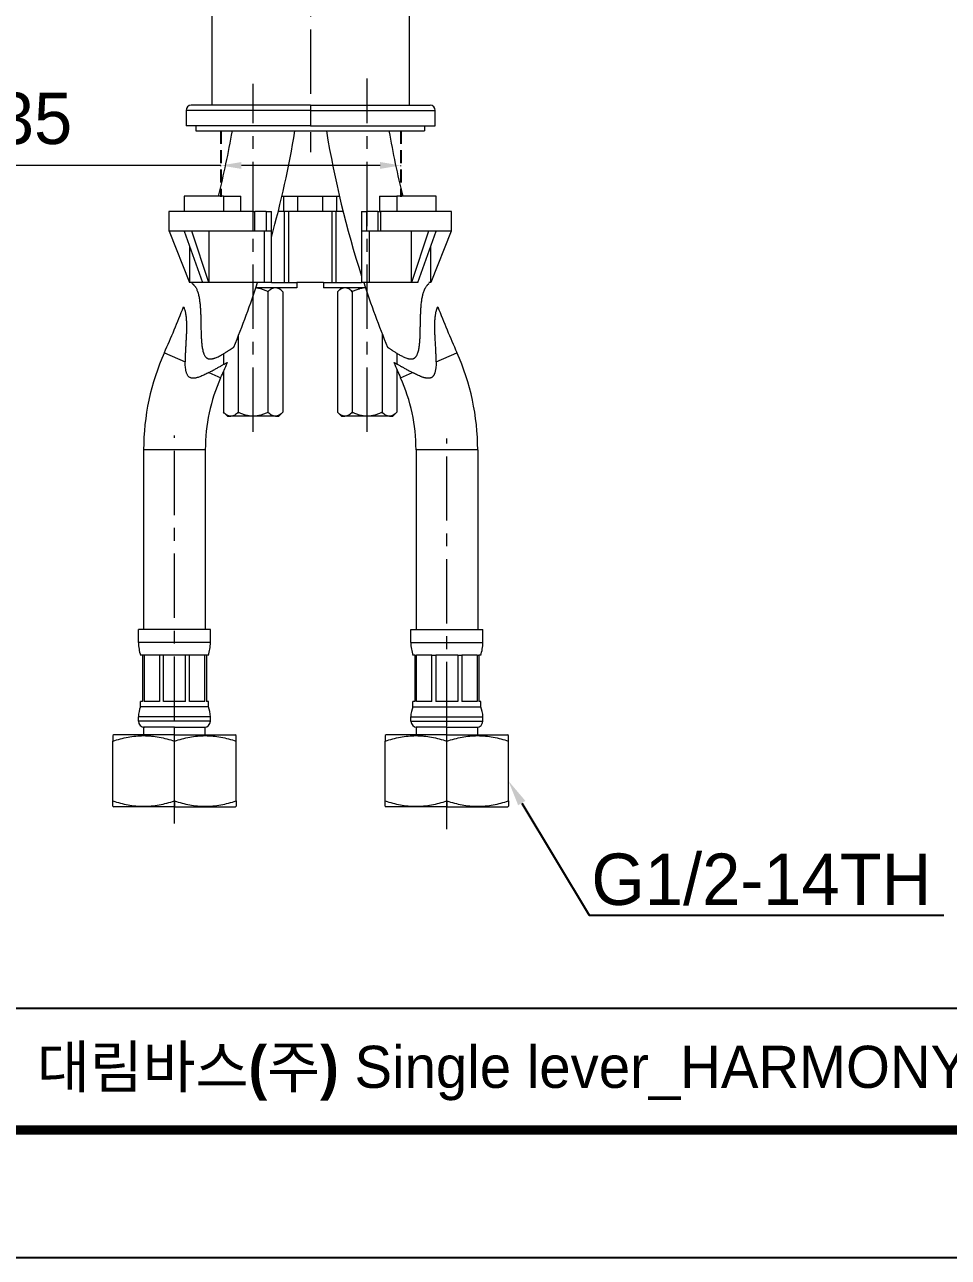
# Model space of a CAD drawing. Extents: x 0 to 790, y 0 to 579.
# Drawn here: x 152.1 to 331.9, y 0 to 239.8 of the extents above; entities that cross this region are included whole.
import ezdxf
from ezdxf import colors
from ezdxf.entities.mleader import LeaderData, LeaderLine
from ezdxf.math import Vec2, Vec3

# ---------------------------------------------------------------- set-up
doc = ezdxf.new("R2010")
doc.units = 0
doc.header["$LTSCALE"] = 10
doc.header["$MEASUREMENT"] = 0
doc.header["$PDMODE"] = 3
doc.header["$PDSIZE"] = -10
doc.linetypes.add('CENTER', pattern=[2, 1.25, -0.25, 0.25, -0.25])
doc.linetypes.add('HIDDEN', pattern=[0.375, 0.25, -0.125])
doc.layers.get('0').update_dxf_attribs({"linetype": 'CONTINUOUS'})
doc.layers.get('DEFPOINTS').update_dxf_attribs({"linetype": 'CONTINUOUS'})
doc.layers.add('1', color=7, linetype='CONTINUOUS')
doc.layers.add('BODY', color=7, linetype='CONTINUOUS')
doc.styles.add('Daelim Dimension', font='')
doc.styles.get('Daelim Dimension').set_extended_font_data('나눔고딕')
doc.dimstyles.new('DEFAULT', dxfattribs={"dimscale": 2, "dimtxt": 2, "dimasz": 2, "dimexe": 0, "dimexo": 2, "dimgap": 1, "dimtad": 1, "dimdec": 0, "dimzin": 9, "dimdsep": 46, "dimtxsty": 'Daelim Dimension', "dimcen": 0.5, "dimclrd": 5, "dimclre": 5, "dimclrt": 256, "dimadec": 1, "dimazin": 0, "dimtfac": 1, "dimtdec": 0, "dimtix": 1, "dimtmove": 0, "dimatfit": 3, "dimfxl": 1, "dimtolj": 1, "dimtzin": 1, "dimlwd": 9, "dimlwe": 9, "dimarcsym": 0})

# ---------------------------------------------------------------- blocks, each defined once
blk = doc.blocks.new('*D0')
at = {"color": 5, "lineweight": 9, "ltscale": 0.5, "transparency": 16777216}
for p, q in [((190.28, 212.4), (77.58, 212.4)), ((190.28, 212.27), (190.28, 212.4)), ((221.28, 212.4), (194.28, 212.4)), ((225.28, 212.27), (225.28, 212.4))]:
    blk.add_line(p, q, dxfattribs=at)
at = {"color": 5, "ltscale": 0.5, "transparency": 16777216}
for points in [[(194.28, 213.06), (194.28, 211.73), (190.28, 212.4)], [(221.28, 213.06), (221.28, 211.73), (225.28, 212.4)]]:
    blk.add_solid(points, dxfattribs=at)
at = {"layer": 'DEFPOINTS', "color": 0, "ltscale": 0.5, "transparency": 16777216}
for p in [(190.28, 216.27), (225.28, 216.27), (225.28, 212.4)]:
    blk.add_point(p, dxfattribs=at)
at = {"color": 7, "ltscale": 0.5, "transparency": 16777216, "insert": (121.77, 221.03), "char_height": 10, "attachment_point": 5, "style": 'Daelim Dimension'}
blk.add_mtext('\\A1;설치구멍 %%C35', dxfattribs=at)

msp = doc.modelspace()

# ---------------------------------------------------------------- linework, layer by layer
at = {"color": 7, "linetype": 'HIDDEN'}
for p, q in [((190.28, 219.11), (190.28, 206.31)), ((225.28, 219.11), (225.28, 206.31))]:
    msp.add_line(p, q, dxfattribs=at)
at = {"color": 5}
msp.add_line((12.7, 48.49), (648.72, 48.49), dxfattribs=at)
at = {"ltscale": 0.5}
msp.add_lwpolyline([(0, 0), (789.88, 0), (789.88, 578.76), (0, 578.76)], close=True, dxfattribs=at)
at = {"color": 5, "linetype": 'ByBlock', "lineweight": 200, "const_width": 1.82}
msp.add_lwpolyline([(12.7, 24.78), (777.1, 24.78), (777.1, 565.32), (12.7, 565.32)], close=True, dxfattribs=at)
at = {"layer": '1', "color": 7, "linetype": 'Continuous', "lineweight": 18}
for p, q in [((188.51, 362.31), (188.51, 224.11)), ((227.01, 224.11), (227.01, 362.31)), ((183.51, 223.11), (183.51, 220.11)), ((207.76, 224.11), (184.51, 224.11)), ((207.76, 224.11), (231.01, 224.11)), ((232.01, 220.11), (232.01, 223.11)), ((207.76, 220.11), (183.51, 220.11)), ((185.41, 220.11), (185.41, 219.11)), ((185.41, 219.11), (229.91, 219.11)), ((207.76, 220.11), (232.01, 220.11)), ((229.91, 220.11), (229.91, 219.11)), ((183.16, 206.41), (183.16, 203.41)), ((190.78, 206.41), (183.16, 206.41)), ((190.78, 206.41), (194.16, 206.41)), ((194.16, 203.41), (194.16, 206.41)), ((202.17, 206.41), (202.56, 206.41)), ((202.56, 206.41), (205.23, 206.41)), ((202.56, 203.41), (202.56, 206.41)), ((205.23, 206.41), (207.66, 206.41)), ((207.66, 206.41), (210.09, 206.41)), ((210.09, 206.41), (212.76, 206.41)), ((212.76, 206.41), (213.35, 206.41)), ((212.76, 206.41), (212.76, 203.41)), ((221.16, 206.41), (221.16, 203.41)), ((221.16, 206.41), (224.54, 206.41)), ((232.16, 206.41), (224.54, 206.41)), ((232.16, 203.41), (232.16, 206.41)), ((180.16, 203.41), (180.16, 199.61)), ((196.49, 203.41), (180.16, 203.41)), ((196.49, 203.41), (196.9, 203.41)), ((199.11, 203.41), (196.9, 203.41)), ((199.11, 203.41), (200.11, 203.41)), ((200.11, 199.61), (200.11, 203.41)), ((202.56, 203.41), (201.44, 203.41)), ((202.56, 203.41), (202.66, 203.41)), ((205.23, 203.41), (202.66, 203.41)), ((202.66, 189.61), (202.66, 203.41)), ((207.66, 203.41), (205.23, 203.41)), ((210.09, 203.41), (207.66, 203.41)), ((212.66, 203.41), (210.09, 203.41)), ((212.66, 203.41), (212.76, 203.41)), ((212.66, 203.41), (212.66, 189.61)), ((214.08, 203.41), (212.76, 203.41)), ((217.66, 203.41), (218.66, 203.41)), ((217.66, 203.41), (217.66, 199.61)), ((220.82, 203.41), (218.66, 203.41)), ((220.82, 203.41), (221.32, 203.41)), ((235.16, 203.41), (221.32, 203.41)), ((235.16, 199.61), (235.16, 203.41)), ((180.16, 199.61), (180.2, 199.61)), ((180.2, 199.61), (184.19, 189.61)), ((183.13, 199.61), (180.2, 199.61)), ((183.13, 199.6), (186.71, 189.61)), ((184.61, 199.61), (183.15, 199.61)), ((187.96, 189.61), (184.61, 199.61)), ((196.49, 199.61), (184.61, 199.61)), ((187.96, 199.61), (187.96, 189.61)), ((196.9, 199.61), (196.49, 199.61)), ((199.11, 199.61), (196.9, 199.61)), ((200.11, 199.61), (199.11, 199.61)), ((200.11, 189.61), (200.11, 199.61)), ((217.66, 199.61), (217.66, 189.61)), ((218.66, 199.61), (217.66, 199.61)), ((220.82, 199.61), (218.66, 199.61)), ((221.32, 199.61), (220.82, 199.61)), ((230.69, 199.61), (221.32, 199.61)), ((227.36, 189.61), (227.36, 199.61)), ((230.69, 199.6), (227.36, 189.61)), ((228.61, 189.61), (232.17, 199.61)), ((230.69, 199.61), (230.69, 199.61)), ((232.17, 199.61), (230.71, 199.61)), ((235.12, 199.6), (231.13, 189.61)), ((235.12, 199.61), (232.17, 199.61)), ((235.12, 199.61), (235.12, 199.6)), ((235.16, 199.61), (235.12, 199.61)), ((184.19, 196.63), (184.19, 189.61)), ((231.13, 189.61), (231.13, 196.67)), ((186.71, 189.61), (184.19, 189.61)), ((187.96, 189.61), (186.71, 189.61)), ((198.73, 189.61), (187.96, 189.61)), ((200.11, 189.61), (198.73, 189.61)), ((200.11, 189.61), (205.06, 189.61)), ((207.66, 189.61), (205.06, 189.61)), ((205.06, 189.61), (205.06, 188.61)), ((210.26, 189.61), (207.66, 189.61)), ((210.26, 189.61), (210.26, 188.61)), ((210.26, 189.61), (217.66, 189.61)), ((219.15, 189.61), (217.66, 189.61)), ((227.36, 189.61), (219.15, 189.61)), ((228.61, 189.61), (227.36, 189.61)), ((231.13, 189.61), (230.76, 189.61)), ((205.06, 188.61), (197.11, 188.61)), ((199.45, 187.83), (199.45, 164.38)), ((202.33, 187.83), (201.56, 188.61)), ((202.33, 187.83), (202.33, 164.38)), ((218.41, 188.61), (210.26, 188.61)), ((213.76, 188.61), (212.99, 187.83)), ((212.99, 187.83), (212.99, 164.38)), ((215.87, 187.83), (215.87, 164.38)), ((193.67, 179.2), (193.67, 164.38)), ((221.65, 179.71), (221.65, 164.38)), ((190.79, 175.77), (190.79, 173.67)), ((224.53, 175.88), (224.53, 173.78)), ((224.53, 172.74), (224.53, 164.38)), ((190.79, 172.29), (190.79, 164.38)), ((190.79, 164.38), (191.56, 163.61)), ((191.56, 163.61), (192.23, 163.61)), ((196.56, 163.61), (192.23, 163.61)), ((200.89, 163.61), (196.56, 163.61)), ((200.89, 163.61), (201.56, 163.61)), ((201.56, 163.61), (202.33, 164.38)), ((212.99, 164.38), (213.76, 163.61)), ((213.76, 163.61), (214.43, 163.61)), ((218.76, 163.61), (214.43, 163.61)), ((223.09, 163.61), (218.76, 163.61)), ((223.09, 163.61), (223.76, 163.61)), ((223.76, 163.61), (224.53, 164.38)), ((175.26, 157.11), (175.26, 122.11)), ((187.26, 157.11), (187.26, 122.11)), ((228.26, 157.11), (228.26, 122.11)), ((240.26, 157.11), (240.26, 122.11)), ((188.26, 122.11), (174.26, 122.11)), ((174.26, 119.6), (174.26, 122.11)), ((188.26, 119.6), (188.26, 122.11)), ((227.26, 122.11), (241.26, 122.11)), ((227.26, 119.6), (227.26, 122.11)), ((241.26, 119.6), (241.26, 122.11)), ((175.01, 117.11), (174.66, 117.11)), ((175.01, 117.11), (175.01, 108.11)), ((175.34, 117.11), (175.01, 117.11)), ((175.34, 117.11), (175.34, 108.11)), ((178.35, 117.11), (175.34, 117.11)), ((178.35, 117.11), (178.35, 108.11)), ((179.14, 117.11), (178.35, 117.11)), ((179.14, 108.11), (179.14, 117.11)), ((183.38, 117.11), (179.14, 117.11)), ((183.38, 108.11), (183.38, 117.11)), ((184.19, 117.11), (183.38, 117.11)), ((184.19, 108.11), (184.19, 117.11)), ((187.18, 117.11), (184.19, 117.11)), ((187.18, 108.11), (187.18, 117.11)), ((187.51, 117.11), (187.18, 117.11)), ((187.51, 117.11), (187.51, 108.11)), ((187.86, 117.11), (187.51, 117.11)), ((228.01, 117.11), (227.66, 117.11)), ((228.01, 117.11), (228.01, 108.11)), ((228.01, 117.11), (228.34, 117.11)), ((228.34, 108.11), (228.34, 117.11)), ((231.33, 117.11), (228.34, 117.11)), ((231.33, 108.11), (231.33, 117.11)), ((231.33, 117.11), (232.14, 117.11)), ((232.14, 117.11), (232.14, 108.11)), ((236.38, 117.11), (232.14, 117.11)), ((236.38, 117.11), (236.38, 108.11)), ((236.38, 117.11), (237.17, 117.11)), ((237.17, 117.11), (237.17, 108.11)), ((240.18, 117.11), (237.17, 117.11)), ((240.18, 117.11), (240.18, 108.11)), ((240.18, 117.11), (240.51, 117.11)), ((240.51, 117.11), (240.51, 108.11)), ((240.86, 117.11), (240.51, 117.11)), ((175.01, 108.11), (174.66, 108.11)), ((174.66, 107.11), (174.66, 108.11)), ((178.35, 108.11), (175.34, 108.11)), ((183.38, 108.11), (179.14, 108.11)), ((187.18, 108.11), (184.19, 108.11)), ((187.86, 108.11), (187.51, 108.11)), ((187.86, 107.11), (187.86, 108.11)), ((228.01, 108.11), (227.66, 108.11)), ((227.66, 107.11), (227.66, 108.11)), ((231.33, 108.11), (228.34, 108.11)), ((236.38, 108.11), (232.14, 108.11)), ((240.18, 108.11), (237.17, 108.11)), ((240.86, 108.11), (240.51, 108.11)), ((240.86, 107.11), (240.86, 108.11)), ((187.86, 107.11), (174.66, 107.11)), ((227.66, 107.11), (240.86, 107.11)), ((174.26, 104.31), (174.26, 105.15)), ((188.26, 104.31), (188.26, 105.15)), ((227.26, 104.31), (227.26, 105.15)), ((241.26, 104.31), (241.26, 105.15)), ((169.48, 101.61), (169.26, 101.48)), ((181.26, 101.61), (169.48, 101.61)), ((175.26, 103.11), (175.26, 101.61)), ((181.26, 103.11), (175.26, 103.11)), ((181.26, 103.11), (187.26, 103.11)), ((181.26, 101.61), (193.04, 101.61)), ((187.26, 101.61), (187.26, 103.11)), ((193.26, 101.48), (193.04, 101.61)), ((222.48, 101.61), (222.26, 101.48)), ((234.26, 101.61), (222.48, 101.61)), ((228.26, 103.11), (228.26, 101.61)), ((234.26, 103.11), (228.26, 103.11)), ((234.26, 103.11), (240.26, 103.11)), ((234.26, 101.61), (246.04, 101.61)), ((240.26, 101.61), (240.26, 103.11)), ((246.26, 101.48), (246.04, 101.61)), ((169.26, 88.81), (169.26, 100.41)), ((181.26, 88.81), (181.26, 100.41)), ((193.26, 88.81), (193.26, 100.41)), ((222.26, 88.81), (222.26, 100.41)), ((234.26, 88.81), (234.26, 100.41)), ((246.26, 88.81), (246.26, 100.41)), ((169.26, 87.74), (169.48, 87.61)), ((181.26, 87.61), (169.48, 87.61)), ((181.26, 87.61), (193.04, 87.61)), ((193.04, 87.61), (193.26, 87.74)), ((222.26, 87.74), (222.48, 87.61)), ((234.26, 87.61), (222.48, 87.61)), ((234.26, 87.61), (246.04, 87.61)), ((246.04, 87.61), (246.26, 87.74))]:
    msp.add_line(p, q, dxfattribs=at)
at = {"layer": '1', "color": 7, "linetype": 'Continuous', "lineweight": 13}
for p, q in [((207.76, 223.11), (183.51, 223.11)), ((207.76, 224.11), (207.76, 223.11)), ((207.76, 223.11), (207.76, 220.11)), ((207.76, 223.11), (232.01, 223.11)), ((190.78, 206.41), (190.78, 203.41)), ((205.23, 206.41), (205.23, 203.41)), ((210.09, 206.41), (210.09, 203.41)), ((224.54, 206.41), (224.54, 203.41)), ((196.49, 203.41), (196.49, 199.61)), ((196.9, 199.61), (196.9, 203.41)), ((199.11, 203.41), (199.11, 199.61)), ((203.45, 203.41), (203.45, 189.61)), ((211.87, 203.41), (211.87, 189.61)), ((218.66, 199.61), (218.66, 203.41)), ((220.82, 203.41), (220.82, 199.61)), ((221.32, 203.41), (221.32, 199.61)), ((198.73, 199.61), (198.73, 189.61)), ((219.15, 199.61), (219.15, 189.61)), ((179.3, 175.98), (183.34, 174.17)), ((232.18, 174.17), (236.22, 175.98)), ((187.94, 172.1), (190.25, 171.07)), ((225.27, 171.07), (227.58, 172.1)), ((181.26, 157.11), (175.26, 157.11)), ((187.26, 157.11), (181.26, 157.11)), ((234.26, 157.11), (228.26, 157.11)), ((240.26, 157.11), (234.26, 157.11)), ((188.26, 119.6), (174.26, 119.6)), ((227.26, 119.6), (241.26, 119.6)), ((188.26, 105.15), (174.26, 105.15)), ((188.26, 104.31), (174.26, 104.31)), ((227.26, 105.15), (241.26, 105.15)), ((227.26, 104.31), (241.26, 104.31)), ((181.26, 101.61), (181.26, 103.11)), ((181.26, 100.41), (181.26, 101.61)), ((234.26, 101.61), (234.26, 103.11)), ((234.26, 100.41), (234.26, 101.61)), ((181.26, 88.81), (181.26, 87.61)), ((234.26, 88.81), (234.26, 87.61))]:
    msp.add_line(p, q, dxfattribs=at)
at = {"layer": '1', "color": 7, "linetype": 'Continuous', "lineweight": 18}
for centre, radius, start, end in [((184.51, 223.11), 1, 90, 180), ((231.01, 223.11), 1, 0, 90), ((12.84, 250.61), 182.42, 345.978, 350.0565), ((12.84, 250.61), 194.42, 344.4181, 350.6757), ((402.68, 250.61), 194.42, 189.3243, 197.8893), ((402.68, 250.61), 182.42, 189.9435, 194.022), ((12.84, 250.61), 182.42, 340.4111, 340.4644), ((12.84, 250.61), 194.42, 337.7695, 341.7147), ((402.68, 250.61), 194.42, 198.2853, 202.2305), ((12.84, 250.61), 182.42, 335.8523, 338.8887), ((402.68, 250.61), 182.42, 201.111, 204.1477), ((221.4, 157.11), 46.14, 155.8523, 180), ((194.12, 157.11), 46.14, 0, 24.1477), ((12.84, 250.61), 194.42, 335.8523, 336.8086), ((402.68, 250.61), 194.42, 203.1914, 204.1477), ((221.4, 157.11), 34.14, 155.8523, 180), ((194.12, 157.11), 34.14, 0, 24.1477), ((182.26, 119.6), 8, 180, 198.1949), ((180.26, 119.6), 8, 341.8051, 0), ((235.26, 119.6), 8, 180, 198.1949), ((233.26, 119.6), 8, 341.8051, 0), ((179.26, 105.15), 5, 156.9261, 180), ((183.26, 105.15), 5, 0, 23.0739), ((232.26, 105.15), 5, 156.9261, 180), ((236.26, 105.15), 5, 0, 23.0739), ((175.46, 104.31), 1.2, 180, 270), ((187.06, 104.31), 1.2, 270, 0), ((228.46, 104.31), 1.2, 180, 270), ((240.06, 104.31), 1.2, 270, 0)]:
    msp.add_arc(centre, radius, start, end, dxfattribs=at)
for centre, major_axis, ratio, start_param, end_param in [((207.46, 131.42), (24.44, -68.14), 0.178408, 3.131127, 3.132467), ((207.58, 130.63), (24.72, 68.94), 0.177388, 0.116649, 0.117987)]:
    msp.add_ellipse(centre, major_axis=major_axis, ratio=ratio, start_param=start_param, end_param=end_param, dxfattribs=at)
for points, knots in [([(184.7, 189.45), (184.7, 189.45), (184.71, 189.44), (184.73, 189.42), (184.77, 189.4), (184.79, 189.38), (184.84, 189.34), (184.86, 189.32), (184.91, 189.28), (184.93, 189.26), (184.95, 189.24), (184.96, 189.23), (184.98, 189.21), (185.02, 189.16), (185.07, 189.11), (185.16, 189.01), (185.2, 188.96), (185.27, 188.87), (185.3, 188.82), (185.33, 188.76), (185.36, 188.73), (185.37, 188.71), (185.43, 188.61), (185.47, 188.53), (185.56, 188.36), (185.6, 188.26), (185.68, 188.06), (185.72, 187.96), (185.77, 187.82), (185.78, 187.79), (185.8, 187.74), (185.82, 187.65), (185.85, 187.57), (185.9, 187.39), (185.93, 187.27), (185.98, 187.03), (186.01, 186.9), (186.06, 186.65), (186.08, 186.52), (186.11, 186.33), (186.12, 186.26), (186.14, 186.13), (186.15, 186.06), (186.18, 185.86), (186.19, 185.73), (186.22, 185.46), (186.24, 185.33), (186.27, 184.93), (186.29, 184.66), (186.33, 184.11), (186.34, 183.84), (186.36, 183.29), (186.37, 183.02), (186.38, 182.47), (186.39, 182.19), (186.4, 181.64), (186.41, 181.36), (186.41, 180.94), (186.42, 180.81), (186.42, 180.53), (186.42, 180.39), (186.43, 179.97), (186.44, 179.69), (186.46, 179.13), (186.48, 178.86), (186.5, 178.44), (186.51, 178.3), (186.53, 178.02), (186.55, 177.88), (186.57, 177.6), (186.59, 177.46), (186.62, 177.19), (186.65, 177.05), (186.69, 176.77), (186.72, 176.64), (186.78, 176.37), (186.81, 176.23), (186.86, 176.06), (186.87, 176.03), (186.89, 175.96), (186.9, 175.93), (186.94, 175.83), (186.96, 175.77), (187.02, 175.64), (187.05, 175.58), (187.1, 175.48), (187.11, 175.45), (187.15, 175.39), (187.16, 175.36), (187.22, 175.28), (187.26, 175.22), (187.35, 175.12), (187.39, 175.07), (187.46, 175.02), (187.47, 175.01), (187.5, 174.98), (187.51, 174.97), (187.55, 174.94), (187.58, 174.93), (187.66, 174.87), (187.72, 174.85), (187.81, 174.81), (187.84, 174.8), (187.91, 174.79), (187.94, 174.78), (188.03, 174.76), (188.1, 174.75), (188.19, 174.75), (188.22, 174.75), (188.29, 174.75), (188.32, 174.75), (188.42, 174.76), (188.48, 174.77), (188.6, 174.79), (188.67, 174.8), (188.79, 174.83), (188.85, 174.84), (188.97, 174.88), (189.03, 174.9), (189.12, 174.93), (189.15, 174.94), (189.2, 174.96), (189.23, 174.97), (189.38, 175.02), (189.49, 175.07), (189.71, 175.17), (189.82, 175.23), (190.04, 175.33), (190.14, 175.39), (190.35, 175.5), (190.45, 175.56), (190.75, 175.73), (190.94, 175.85), (191.22, 176.02), (191.31, 176.07), (191.44, 176.16), (191.48, 176.18), (191.57, 176.24), (191.61, 176.27), (191.74, 176.35), (191.82, 176.4), (191.97, 176.5), (192.04, 176.55), (192.15, 176.61), (192.2, 176.65), (192.25, 176.68), (192.28, 176.7), (192.29, 176.71), (192.37, 176.76), (192.43, 176.8), (192.53, 176.87), (192.58, 176.9), (192.66, 176.95), (192.69, 176.97), (192.74, 177), (192.75, 177.01), (192.77, 177.03), (192.78, 177.03), (192.8, 177.05), (192.81, 177.05), (192.81, 177.05)], [0, 0, 0, 0, 0.015625, 0.03125, 0.03125, 0.046875, 0.046875, 0.0625, 0.0625, 0.070313, 0.070313, 0.074219, 0.074219, 0.078125, 0.09375, 0.09375, 0.109375, 0.109375, 0.117188, 0.121094, 0.121094, 0.125, 0.125, 0.140625, 0.140625, 0.15625, 0.15625, 0.171875, 0.171875, 0.175781, 0.175781, 0.179688, 0.1875, 0.1875, 0.203125, 0.203125, 0.21875, 0.21875, 0.234375, 0.234375, 0.242188, 0.242188, 0.25, 0.25, 0.265625, 0.265625, 0.28125, 0.28125, 0.3125, 0.3125, 0.34375, 0.34375, 0.375, 0.375, 0.40625, 0.40625, 0.4375, 0.4375, 0.453125, 0.453125, 0.46875, 0.46875, 0.5, 0.5, 0.53125, 0.53125, 0.546875, 0.546875, 0.5625, 0.5625, 0.578125, 0.578125, 0.59375, 0.59375, 0.609375, 0.609375, 0.625, 0.625, 0.628906, 0.628906, 0.632812, 0.632812, 0.640625, 0.640625, 0.648437, 0.648437, 0.652344, 0.652344, 0.65625, 0.65625, 0.664062, 0.664062, 0.671875, 0.671875, 0.673828, 0.673828, 0.675781, 0.675781, 0.679687, 0.679687, 0.6875, 0.6875, 0.691406, 0.691406, 0.695312, 0.695312, 0.703125, 0.703125, 0.707031, 0.707031, 0.710937, 0.710937, 0.71875, 0.71875, 0.726562, 0.726562, 0.734375, 0.734375, 0.742187, 0.742187, 0.746094, 0.746094, 0.75, 0.75, 0.765625, 0.765625, 0.78125, 0.78125, 0.796875, 0.796875, 0.8125, 0.8125, 0.84375, 0.84375, 0.859375, 0.859375, 0.867187, 0.867187, 0.875, 0.875, 0.890625, 0.890625, 0.90625, 0.90625, 0.914062, 0.917969, 0.917969, 0.921875, 0.921875, 0.9375, 0.9375, 0.953125, 0.953125, 0.96875, 0.96875, 0.976562, 0.976562, 0.984375, 0.984375, 1, 1, 1, 1]), ([(222.71, 177.05), (222.71, 177.05), (222.72, 177.05), (222.75, 177.03), (222.77, 177.01), (222.82, 176.98), (222.86, 176.95), (222.91, 176.92), (222.92, 176.91), (222.94, 176.9), (222.98, 176.87), (223.01, 176.85), (223.09, 176.8), (223.15, 176.76), (223.27, 176.68), (223.34, 176.64), (223.43, 176.58), (223.45, 176.57), (223.48, 176.54), (223.54, 176.51), (223.59, 176.47), (223.71, 176.39), (223.79, 176.34), (224.04, 176.18), (224.21, 176.07), (224.49, 175.9), (224.59, 175.84), (224.78, 175.73), (224.88, 175.67), (225.08, 175.55), (225.18, 175.5), (225.39, 175.38), (225.5, 175.33), (225.71, 175.22), (225.82, 175.17), (226.04, 175.07), (226.16, 175.02), (226.39, 174.93), (226.51, 174.89), (226.66, 174.85), (226.69, 174.84), (226.75, 174.82), (226.78, 174.81), (226.87, 174.79), (226.94, 174.78), (227.06, 174.76), (227.13, 174.76), (227.22, 174.75), (227.25, 174.75), (227.32, 174.75), (227.35, 174.75), (227.45, 174.76), (227.51, 174.76), (227.61, 174.78), (227.64, 174.79), (227.68, 174.81), (227.7, 174.81), (227.73, 174.82), (227.75, 174.83), (227.82, 174.86), (227.88, 174.89), (227.97, 174.94), (227.99, 174.96), (228.03, 174.99), (228.05, 175), (228.07, 175.02), (228.09, 175.04), (228.15, 175.09), (228.19, 175.14), (228.26, 175.22), (228.28, 175.25), (228.32, 175.31), (228.34, 175.34), (228.39, 175.42), (228.42, 175.49), (228.49, 175.61), (228.51, 175.67), (228.57, 175.8), (228.59, 175.87), (228.63, 175.97), (228.64, 176), (228.66, 176.07), (228.67, 176.1), (228.72, 176.27), (228.75, 176.4), (228.81, 176.67), (228.83, 176.81), (228.88, 177.09), (228.9, 177.22), (228.93, 177.5), (228.95, 177.64), (228.98, 177.92), (228.99, 178.05), (229.01, 178.33), (229.02, 178.47), (229.04, 178.89), (229.06, 179.17), (229.08, 179.73), (229.09, 180.01), (229.1, 180.56), (229.1, 180.84), (229.11, 181.4), (229.12, 181.67), (229.13, 182.09), (229.13, 182.23), (229.14, 182.51), (229.14, 182.64), (229.15, 183.06), (229.16, 183.33), (229.18, 183.88), (229.2, 184.16), (229.23, 184.7), (229.25, 184.97), (229.29, 185.38), (229.3, 185.51), (229.33, 185.78), (229.35, 185.91), (229.38, 186.17), (229.4, 186.3), (229.44, 186.56), (229.47, 186.68), (229.52, 186.94), (229.54, 187.06), (229.58, 187.21), (229.59, 187.24), (229.6, 187.3), (229.62, 187.39), (229.65, 187.48), (229.7, 187.65), (229.73, 187.76), (229.81, 187.98), (229.85, 188.08), (229.91, 188.23), (229.93, 188.28), (229.96, 188.35), (229.97, 188.37), (229.99, 188.42), (230.05, 188.53), (230.1, 188.63), (230.19, 188.78), (230.24, 188.84), (230.3, 188.93), (230.32, 188.96), (230.36, 189), (230.37, 189.02), (230.39, 189.04), (230.4, 189.05), (230.45, 189.12), (230.49, 189.16), (230.56, 189.23), (230.6, 189.26), (230.66, 189.32), (230.68, 189.34), (230.72, 189.37), (230.73, 189.38), (230.75, 189.39), (230.75, 189.4), (230.76, 189.4), (230.76, 189.41), (230.78, 189.42), (230.8, 189.43), (230.81, 189.44), (230.82, 189.45), (230.82, 189.45)], [0, 0, 0, 0, 0.015627, 0.015627, 0.031253, 0.031253, 0.04688, 0.04688, 0.050787, 0.050787, 0.054693, 0.062507, 0.062507, 0.078133, 0.078133, 0.09376, 0.09376, 0.097667, 0.097667, 0.101573, 0.109387, 0.109387, 0.125013, 0.125013, 0.156267, 0.156267, 0.171894, 0.171894, 0.18752, 0.18752, 0.203147, 0.203147, 0.218774, 0.218774, 0.2344, 0.2344, 0.250027, 0.250027, 0.265654, 0.265654, 0.26956, 0.26956, 0.273467, 0.273467, 0.28128, 0.28128, 0.289094, 0.289094, 0.293, 0.293, 0.296907, 0.296907, 0.30472, 0.30472, 0.308627, 0.308627, 0.31058, 0.31058, 0.312534, 0.312534, 0.320347, 0.320347, 0.324254, 0.324254, 0.326207, 0.326207, 0.32816, 0.32816, 0.335974, 0.335974, 0.33988, 0.33988, 0.343787, 0.343787, 0.3516, 0.3516, 0.359414, 0.359414, 0.367227, 0.367227, 0.371134, 0.371134, 0.37504, 0.37504, 0.390667, 0.390667, 0.406294, 0.406294, 0.421921, 0.421921, 0.437547, 0.437547, 0.453174, 0.453174, 0.468801, 0.468801, 0.500054, 0.500054, 0.531307, 0.531307, 0.562561, 0.562561, 0.593814, 0.593814, 0.609441, 0.609441, 0.625067, 0.625067, 0.656321, 0.656321, 0.687574, 0.687574, 0.718828, 0.718828, 0.734454, 0.734454, 0.750081, 0.750081, 0.765708, 0.765708, 0.781334, 0.781334, 0.796961, 0.796961, 0.800868, 0.800868, 0.804774, 0.812588, 0.812588, 0.828214, 0.828214, 0.843841, 0.843841, 0.851654, 0.851654, 0.855561, 0.855561, 0.859468, 0.875094, 0.875094, 0.890721, 0.890721, 0.898534, 0.898534, 0.902441, 0.902441, 0.906348, 0.906348, 0.921974, 0.921974, 0.937601, 0.937601, 0.953228, 0.953228, 0.961041, 0.961041, 0.964948, 0.964948, 0.968855, 0.968855, 0.984481, 0.984481, 1, 1, 1, 1]), ([(199.45, 187.83), (199.22, 187.95), (198.99, 188.05), (198.53, 188.24), (198.29, 188.32), (197.81, 188.46), (197.57, 188.51), (197.25, 188.56), (197.17, 188.57), (197.09, 188.58)], [0, 0, 0, 0, 0.303065, 0.303065, 0.606129, 0.606129, 0.909194, 0.909194, 1, 1, 1, 1]), ([(200.89, 188.61), (200.76, 188.61), (200.64, 188.59), (200.39, 188.51), (200.27, 188.46), (200.12, 188.37), (200.09, 188.36), (200.03, 188.32), (200, 188.3), (199.91, 188.24), (199.85, 188.19), (199.67, 188.05), (199.56, 187.95), (199.45, 187.83)], [0, 0, 0, 0, 0.25, 0.25, 0.5, 0.5, 0.5625, 0.5625, 0.625, 0.625, 0.75, 0.75, 1, 1, 1, 1]), ([(202.33, 187.83), (202.22, 187.95), (202.11, 188.05), (201.87, 188.24), (201.76, 188.32), (201.52, 188.46), (201.39, 188.51), (201.21, 188.57), (201.14, 188.58), (201.05, 188.6), (201.02, 188.6), (200.95, 188.61), (200.92, 188.61), (200.89, 188.61)], [0, 0, 0, 0, 0.25, 0.25, 0.5, 0.5, 0.75, 0.75, 0.875, 0.875, 0.9375, 0.9375, 1, 1, 1, 1]), ([(214.43, 188.61), (214.3, 188.61), (214.18, 188.59), (213.93, 188.51), (213.81, 188.46), (213.66, 188.37), (213.63, 188.36), (213.57, 188.32), (213.54, 188.3), (213.45, 188.24), (213.39, 188.19), (213.21, 188.05), (213.1, 187.95), (212.99, 187.83)], [0, 0, 0, 0, 0.25, 0.25, 0.5, 0.5, 0.5625, 0.5625, 0.625, 0.625, 0.75, 0.75, 1, 1, 1, 1]), ([(215.87, 187.83), (215.76, 187.95), (215.65, 188.05), (215.41, 188.24), (215.3, 188.32), (215.06, 188.46), (214.93, 188.51), (214.75, 188.57), (214.68, 188.58), (214.59, 188.6), (214.56, 188.6), (214.49, 188.61), (214.46, 188.61), (214.43, 188.61)], [0, 0, 0, 0, 0.25, 0.25, 0.5, 0.5, 0.75, 0.75, 0.875, 0.875, 0.9375, 0.9375, 1, 1, 1, 1]), ([(218.43, 188.6), (218.29, 188.59), (218.15, 188.57), (217.76, 188.51), (217.52, 188.46), (217.22, 188.37), (217.16, 188.36), (217.04, 188.32), (216.98, 188.3), (216.8, 188.24), (216.68, 188.19), (216.33, 188.05), (216.1, 187.95), (215.87, 187.83)], [0, 0, 0, 0, 0.157466, 0.157466, 0.438311, 0.438311, 0.508522, 0.508522, 0.578733, 0.578733, 0.719155, 0.719155, 1, 1, 1, 1]), ([(183.02, 184.91), (183.02, 184.91), (183.02, 184.91), (183.02, 184.91), (183.02, 184.9), (183.03, 184.87), (183.04, 184.86), (183.07, 184.81), (183.08, 184.77), (183.1, 184.72), (183.11, 184.7), (183.13, 184.65), (183.14, 184.63), (183.19, 184.5), (183.23, 184.37), (183.29, 184.17), (183.3, 184.13), (183.32, 184.07), (183.32, 184.04), (183.33, 184), (183.36, 183.89), (183.39, 183.77), (183.42, 183.56), (183.44, 183.46), (183.47, 183.29), (183.48, 183.24), (183.49, 183.12), (183.5, 183.06), (183.52, 182.89), (183.53, 182.77), (183.55, 182.53), (183.56, 182.4), (183.57, 182.15), (183.58, 182.03), (183.59, 181.77), (183.59, 181.64), (183.6, 181.38), (183.6, 181.25), (183.6, 181.05), (183.6, 180.99), (183.6, 180.85), (183.6, 180.79), (183.59, 180.45), (183.59, 180.18), (183.57, 179.65), (183.56, 179.38), (183.53, 178.83), (183.51, 178.56), (183.48, 178.02), (183.47, 177.75), (183.44, 177.2), (183.42, 176.92), (183.39, 176.38), (183.38, 176.1), (183.35, 175.55), (183.35, 175.28), (183.34, 174.72), (183.33, 174.45), (183.34, 174.17)], [0, 0, 0, 0, 0.002206, 0.002206, 0.033387, 0.033387, 0.064569, 0.064569, 0.09575, 0.09575, 0.11134, 0.11134, 0.126931, 0.126931, 0.189293, 0.189293, 0.204883, 0.204883, 0.212678, 0.212678, 0.220474, 0.251655, 0.251655, 0.282836, 0.282836, 0.298426, 0.298426, 0.314017, 0.314017, 0.345198, 0.345198, 0.376379, 0.376379, 0.40756, 0.40756, 0.438741, 0.438741, 0.469922, 0.469922, 0.485513, 0.485513, 0.501103, 0.501103, 0.563465, 0.563465, 0.625827, 0.625827, 0.68819, 0.68819, 0.750552, 0.750552, 0.812914, 0.812914, 0.875276, 0.875276, 0.937638, 0.937638, 1, 1, 1, 1]), ([(232.18, 174.17), (232.19, 174.45), (232.18, 174.73), (232.17, 175.28), (232.16, 175.56), (232.14, 176.11), (232.13, 176.39), (232.1, 176.94), (232.08, 177.22), (232.05, 177.77), (232.03, 178.04), (232, 178.59), (231.99, 178.86), (231.96, 179.41), (231.95, 179.68), (231.93, 180.22), (231.93, 180.49), (231.92, 180.89), (231.92, 181.02), (231.92, 181.28), (231.92, 181.42), (231.93, 181.68), (231.93, 181.81), (231.94, 182.06), (231.95, 182.19), (231.96, 182.44), (231.97, 182.56), (231.99, 182.75), (232, 182.84), (232.01, 182.92), (232.01, 182.98), (232.02, 183.01), (232.03, 183.16), (232.05, 183.27), (232.08, 183.49), (232.1, 183.59), (232.14, 183.79), (232.16, 183.89), (232.19, 184), (232.19, 184.03), (232.2, 184.07), (232.21, 184.09), (232.23, 184.15), (232.24, 184.19), (232.29, 184.39), (232.34, 184.51), (232.38, 184.64), (232.4, 184.68), (232.41, 184.71), (232.42, 184.73), (232.42, 184.74), (232.44, 184.78), (232.46, 184.81), (232.48, 184.86), (232.49, 184.88), (232.5, 184.9), (232.5, 184.9), (232.5, 184.9), (232.5, 184.91), (232.5, 184.91), (232.5, 184.91), (232.5, 184.91)], [0, 0, 0, 0, 0.062651, 0.062651, 0.125303, 0.125303, 0.187954, 0.187954, 0.250605, 0.250605, 0.313256, 0.313256, 0.375908, 0.375908, 0.438559, 0.438559, 0.50121, 0.50121, 0.532536, 0.532536, 0.563862, 0.563862, 0.595187, 0.595187, 0.626513, 0.626513, 0.657838, 0.657838, 0.673501, 0.681333, 0.681333, 0.689164, 0.689164, 0.72049, 0.72049, 0.751815, 0.751815, 0.783141, 0.783141, 0.790972, 0.790972, 0.798804, 0.798804, 0.814467, 0.814467, 0.877118, 0.877118, 0.892781, 0.900612, 0.900612, 0.908444, 0.908444, 0.939769, 0.939769, 0.971095, 0.971095, 0.986758, 0.986758, 0.994589, 0.994589, 1, 1, 1, 1]), ([(187.94, 172.1), (187.82, 172.04), (187.69, 171.97), (187.44, 171.85), (187.31, 171.78), (187.06, 171.66), (186.93, 171.6), (186.67, 171.48), (186.53, 171.42), (186.26, 171.31), (186.13, 171.26), (185.92, 171.19), (185.85, 171.17), (185.71, 171.13), (185.64, 171.11), (185.49, 171.07), (185.42, 171.06), (185.31, 171.04), (185.27, 171.03), (185.19, 171.02), (185.16, 171.01), (185.04, 171), (184.97, 171), (184.87, 171), (184.85, 171), (184.81, 171), (184.79, 171), (184.73, 171.01), (184.7, 171.01), (184.58, 171.03), (184.51, 171.04), (184.4, 171.08), (184.36, 171.09), (184.31, 171.12), (184.29, 171.13), (184.26, 171.14), (184.24, 171.15), (184.16, 171.2), (184.1, 171.25), (184.02, 171.32), (184.01, 171.33), (183.98, 171.36), (183.94, 171.4), (183.91, 171.45), (183.84, 171.54), (183.8, 171.61), (183.73, 171.75), (183.69, 171.82), (183.64, 171.96), (183.61, 172.03), (183.57, 172.18), (183.55, 172.26), (183.51, 172.41), (183.49, 172.48), (183.46, 172.64), (183.45, 172.71), (183.42, 172.94), (183.4, 173.09), (183.37, 173.4), (183.36, 173.55), (183.35, 173.86), (183.34, 174.01), (183.34, 174.17)], [0, 0, 0, 0, 0.0625, 0.0625, 0.125, 0.125, 0.1875, 0.1875, 0.25, 0.25, 0.3125, 0.3125, 0.34375, 0.34375, 0.375, 0.375, 0.40625, 0.40625, 0.421875, 0.421875, 0.4375, 0.4375, 0.46875, 0.46875, 0.476563, 0.476563, 0.484375, 0.484375, 0.5, 0.5, 0.53125, 0.53125, 0.546875, 0.546875, 0.554688, 0.554688, 0.5625, 0.5625, 0.59375, 0.59375, 0.601563, 0.601563, 0.609375, 0.625, 0.625, 0.65625, 0.65625, 0.6875, 0.6875, 0.71875, 0.71875, 0.75, 0.75, 0.78125, 0.78125, 0.8125, 0.8125, 0.875, 0.875, 0.9375, 0.9375, 1, 1, 1, 1]), ([(187.94, 172.1), (188.17, 172.23), (188.4, 172.35), (188.83, 172.59), (189.04, 172.7), (189.45, 172.93), (189.65, 173.04), (189.94, 173.21), (190.04, 173.26), (190.17, 173.33), (190.22, 173.36), (190.31, 173.41), (190.35, 173.43), (190.48, 173.5), (190.56, 173.55), (190.72, 173.64), (190.8, 173.68), (190.91, 173.74), (190.94, 173.75), (191.01, 173.79), (191.04, 173.81), (191.13, 173.86), (191.19, 173.89), (191.3, 173.94), (191.34, 173.97), (191.42, 174.01), (191.46, 174.03), (191.5, 174.05), (191.52, 174.06), (191.53, 174.07), (191.54, 174.07), (191.54, 174.07), (191.56, 174.08), (191.57, 174.09), (191.57, 174.09), (191.57, 174.09)], [0, 0, 0, 0, 0.124893, 0.124893, 0.249786, 0.249786, 0.374679, 0.374679, 0.437126, 0.437126, 0.468349, 0.468349, 0.499572, 0.499572, 0.562019, 0.562019, 0.624465, 0.624465, 0.655688, 0.655688, 0.686912, 0.686912, 0.749358, 0.749358, 0.811805, 0.811805, 0.874251, 0.874251, 0.905474, 0.921086, 0.921086, 0.936698, 0.936698, 0.999144, 1, 1, 1, 1]), ([(223.95, 174.09), (223.95, 174.09), (223.96, 174.08), (224.01, 174.06), (224.04, 174.04), (224.05, 174.04), (224.06, 174.03), (224.09, 174.02), (224.11, 174), (224.17, 173.97), (224.22, 173.95), (224.32, 173.89), (224.38, 173.86), (224.46, 173.82), (224.48, 173.81), (224.51, 173.79), (224.56, 173.77), (224.61, 173.74), (224.72, 173.68), (224.79, 173.64), (224.95, 173.55), (225.03, 173.51), (225.2, 173.41), (225.29, 173.36), (225.41, 173.3), (225.43, 173.29), (225.48, 173.26), (225.5, 173.25), (225.57, 173.21), (225.62, 173.18), (225.86, 173.05), (226.06, 172.94), (226.47, 172.71), (226.69, 172.59), (227.12, 172.35), (227.35, 172.23), (227.58, 172.1)], [0, 0, 0, 0, 0.061466, 0.124035, 0.124035, 0.139677, 0.139677, 0.155319, 0.186604, 0.186604, 0.249173, 0.249173, 0.311742, 0.311742, 0.327384, 0.327384, 0.343026, 0.374311, 0.374311, 0.43688, 0.43688, 0.499449, 0.499449, 0.562018, 0.562018, 0.57766, 0.57766, 0.593302, 0.593302, 0.624586, 0.624586, 0.749724, 0.749724, 0.874862, 0.874862, 1, 1, 1, 1]), ([(232.18, 174.17), (232.18, 174.02), (232.17, 173.86), (232.16, 173.56), (232.15, 173.4), (232.13, 173.17), (232.12, 173.1), (232.1, 172.94), (232.09, 172.87), (232.07, 172.72), (232.06, 172.64), (232.03, 172.49), (232.01, 172.42), (231.98, 172.27), (231.96, 172.19), (231.91, 172.05), (231.89, 171.97), (231.85, 171.88), (231.84, 171.87), (231.83, 171.83), (231.82, 171.81), (231.8, 171.76), (231.78, 171.73), (231.73, 171.62), (231.69, 171.56), (231.63, 171.48), (231.62, 171.46), (231.6, 171.43), (231.58, 171.42), (231.55, 171.37), (231.49, 171.31), (231.44, 171.26), (231.39, 171.23), (231.37, 171.22), (231.34, 171.19), (231.33, 171.18), (231.24, 171.13), (231.17, 171.1), (231.07, 171.06), (231.03, 171.05), (230.97, 171.04), (230.95, 171.03), (230.92, 171.02), (230.9, 171.02), (230.8, 171.01), (230.73, 171), (230.61, 171), (230.57, 171), (230.5, 171), (230.46, 171.01), (230.35, 171.02), (230.27, 171.03), (230.12, 171.05), (230.05, 171.07), (229.91, 171.1), (229.83, 171.12), (229.69, 171.16), (229.62, 171.19), (229.48, 171.23), (229.41, 171.26), (229.27, 171.31), (229.2, 171.33), (229, 171.42), (228.86, 171.47), (228.6, 171.59), (228.47, 171.66), (228.21, 171.78), (228.08, 171.84), (227.83, 171.97), (227.7, 172.04), (227.58, 172.1)], [0, 0, 0, 0, 0.0625, 0.0625, 0.125, 0.125, 0.15625, 0.15625, 0.1875, 0.1875, 0.21875, 0.21875, 0.25, 0.25, 0.28125, 0.28125, 0.3125, 0.3125, 0.320312, 0.320312, 0.328125, 0.328125, 0.34375, 0.34375, 0.375, 0.375, 0.382812, 0.382812, 0.390625, 0.390625, 0.40625, 0.421875, 0.421875, 0.429687, 0.429687, 0.4375, 0.4375, 0.46875, 0.46875, 0.484375, 0.484375, 0.492187, 0.492187, 0.5, 0.5, 0.53125, 0.53125, 0.546875, 0.546875, 0.5625, 0.5625, 0.59375, 0.59375, 0.625, 0.625, 0.65625, 0.65625, 0.6875, 0.6875, 0.71875, 0.71875, 0.75, 0.75, 0.8125, 0.8125, 0.875, 0.875, 0.9375, 0.9375, 1, 1, 1, 1]), ([(192.23, 163.61), (192.1, 163.61), (191.98, 163.63), (191.73, 163.7), (191.61, 163.75), (191.46, 163.84), (191.43, 163.86), (191.37, 163.9), (191.34, 163.92), (191.25, 163.98), (191.19, 164.02), (191.01, 164.16), (190.9, 164.27), (190.79, 164.38)], [0, 0, 0, 0, 0.25, 0.25, 0.5, 0.5, 0.5625, 0.5625, 0.625, 0.625, 0.75, 0.75, 1, 1, 1, 1]), ([(193.67, 164.38), (193.56, 164.27), (193.45, 164.16), (193.21, 163.98), (193.1, 163.89), (192.86, 163.76), (192.73, 163.7), (192.55, 163.65), (192.48, 163.63), (192.39, 163.62), (192.36, 163.61), (192.29, 163.61), (192.26, 163.61), (192.23, 163.61)], [0, 0, 0, 0, 0.25, 0.25, 0.5, 0.5, 0.75, 0.75, 0.875, 0.875, 0.9375, 0.9375, 1, 1, 1, 1]), ([(196.56, 163.61), (196.31, 163.61), (196.06, 163.63), (195.56, 163.7), (195.32, 163.75), (195.02, 163.84), (194.96, 163.86), (194.84, 163.9), (194.78, 163.92), (194.6, 163.98), (194.48, 164.02), (194.13, 164.16), (193.9, 164.27), (193.67, 164.38)], [0, 0, 0, 0, 0.25, 0.25, 0.5, 0.5, 0.5625, 0.5625, 0.625, 0.625, 0.75, 0.75, 1, 1, 1, 1]), ([(199.45, 164.38), (199.22, 164.27), (198.99, 164.16), (198.53, 163.98), (198.29, 163.89), (197.81, 163.76), (197.57, 163.7), (197.2, 163.65), (197.07, 163.63), (196.88, 163.62), (196.81, 163.61), (196.69, 163.61), (196.62, 163.61), (196.56, 163.61)], [0, 0, 0, 0, 0.25, 0.25, 0.5, 0.5, 0.75, 0.75, 0.875, 0.875, 0.9375, 0.9375, 1, 1, 1, 1]), ([(200.89, 163.61), (200.76, 163.61), (200.64, 163.63), (200.39, 163.7), (200.27, 163.75), (200.12, 163.84), (200.09, 163.86), (200.03, 163.9), (200, 163.92), (199.91, 163.98), (199.85, 164.02), (199.67, 164.16), (199.56, 164.27), (199.45, 164.38)], [0, 0, 0, 0, 0.25, 0.25, 0.5, 0.5, 0.5625, 0.5625, 0.625, 0.625, 0.75, 0.75, 1, 1, 1, 1]), ([(202.33, 164.38), (202.22, 164.27), (202.11, 164.16), (201.87, 163.98), (201.76, 163.89), (201.52, 163.76), (201.39, 163.7), (201.21, 163.65), (201.14, 163.63), (201.05, 163.62), (201.02, 163.61), (200.95, 163.61), (200.92, 163.61), (200.89, 163.61)], [0, 0, 0, 0, 0.25, 0.25, 0.5, 0.5, 0.75, 0.75, 0.875, 0.875, 0.9375, 0.9375, 1, 1, 1, 1]), ([(214.43, 163.61), (214.3, 163.61), (214.18, 163.63), (213.93, 163.7), (213.81, 163.75), (213.66, 163.84), (213.63, 163.86), (213.57, 163.9), (213.54, 163.92), (213.45, 163.98), (213.39, 164.02), (213.21, 164.16), (213.1, 164.27), (212.99, 164.38)], [0, 0, 0, 0, 0.25, 0.25, 0.5, 0.5, 0.5625, 0.5625, 0.625, 0.625, 0.75, 0.75, 1, 1, 1, 1]), ([(215.87, 164.38), (215.76, 164.27), (215.65, 164.16), (215.41, 163.98), (215.3, 163.89), (215.06, 163.76), (214.93, 163.7), (214.75, 163.65), (214.68, 163.63), (214.59, 163.62), (214.56, 163.61), (214.49, 163.61), (214.46, 163.61), (214.43, 163.61)], [0, 0, 0, 0, 0.25, 0.25, 0.5, 0.5, 0.75, 0.75, 0.875, 0.875, 0.9375, 0.9375, 1, 1, 1, 1]), ([(218.76, 163.61), (218.51, 163.61), (218.26, 163.63), (217.76, 163.7), (217.52, 163.75), (217.22, 163.84), (217.16, 163.86), (217.04, 163.9), (216.98, 163.92), (216.8, 163.98), (216.68, 164.02), (216.33, 164.16), (216.1, 164.27), (215.87, 164.38)], [0, 0, 0, 0, 0.25, 0.25, 0.5, 0.5, 0.5625, 0.5625, 0.625, 0.625, 0.75, 0.75, 1, 1, 1, 1]), ([(221.65, 164.38), (221.42, 164.27), (221.19, 164.16), (220.73, 163.98), (220.49, 163.89), (220.01, 163.76), (219.77, 163.7), (219.4, 163.65), (219.27, 163.63), (219.08, 163.62), (219.01, 163.61), (218.89, 163.61), (218.82, 163.61), (218.76, 163.61)], [0, 0, 0, 0, 0.25, 0.25, 0.5, 0.5, 0.75, 0.75, 0.875, 0.875, 0.9375, 0.9375, 1, 1, 1, 1]), ([(223.09, 163.61), (222.96, 163.61), (222.84, 163.63), (222.59, 163.7), (222.47, 163.75), (222.32, 163.84), (222.29, 163.86), (222.23, 163.9), (222.2, 163.92), (222.11, 163.98), (222.05, 164.02), (221.87, 164.16), (221.76, 164.27), (221.65, 164.38)], [0, 0, 0, 0, 0.25, 0.25, 0.5, 0.5, 0.5625, 0.5625, 0.625, 0.625, 0.75, 0.75, 1, 1, 1, 1]), ([(224.53, 164.38), (224.42, 164.27), (224.31, 164.16), (224.07, 163.98), (223.96, 163.89), (223.72, 163.76), (223.59, 163.7), (223.41, 163.65), (223.34, 163.63), (223.25, 163.62), (223.22, 163.61), (223.15, 163.61), (223.12, 163.61), (223.09, 163.61)], [0, 0, 0, 0, 0.25, 0.25, 0.5, 0.5, 0.75, 0.75, 0.875, 0.875, 0.9375, 0.9375, 1, 1, 1, 1]), ([(169.26, 101.48), (169.26, 101.48), (169.26, 101.48), (169.26, 101.47), (169.26, 101.47), (169.26, 101.47), (169.26, 101.45), (169.26, 101.43), (169.26, 101.36), (169.26, 101.28), (169.26, 101.1), (169.26, 100.98), (169.26, 100.72), (169.26, 100.57), (169.26, 100.41)], [0, 0, 0, 0, 0.060313, 0.060313, 0.091636, 0.091636, 0.122959, 0.24825, 0.24825, 0.498834, 0.498834, 0.749417, 0.749417, 1, 1, 1, 1]), ([(169.26, 100.41), (170.24, 100.73), (171.23, 101), (172.72, 101.28), (173.22, 101.35), (174.23, 101.45), (174.74, 101.48), (175.38, 101.48), (175.5, 101.48), (175.7, 101.47), (175.76, 101.47), (175.89, 101.47), (176.21, 101.45), (176.52, 101.43), (177.28, 101.36), (177.79, 101.28), (178.79, 101.1), (179.29, 100.98), (180.28, 100.72), (180.77, 100.57), (181.26, 100.41)], [0, 0, 0, 0, 0.25, 0.25, 0.375, 0.375, 0.5, 0.5, 0.53125, 0.53125, 0.546875, 0.546875, 0.5625, 0.625, 0.625, 0.75, 0.75, 0.875, 0.875, 1, 1, 1, 1]), ([(181.26, 100.41), (182.24, 100.73), (183.23, 101), (184.72, 101.28), (185.22, 101.35), (186.23, 101.45), (186.74, 101.48), (187.38, 101.48), (187.5, 101.48), (187.7, 101.47), (187.76, 101.47), (187.89, 101.47), (188.21, 101.45), (188.52, 101.43), (189.28, 101.36), (189.79, 101.28), (190.79, 101.1), (191.29, 100.98), (192.28, 100.72), (192.77, 100.57), (193.26, 100.41)], [0, 0, 0, 0, 0.25, 0.25, 0.375, 0.375, 0.5, 0.5, 0.53125, 0.53125, 0.546875, 0.546875, 0.5625, 0.625, 0.625, 0.75, 0.75, 0.875, 0.875, 1, 1, 1, 1]), ([(193.26, 100.41), (193.26, 100.73), (193.26, 101), (193.26, 101.28), (193.26, 101.35), (193.26, 101.45), (193.26, 101.48), (193.26, 101.48), (193.26, 101.48), (193.26, 101.48)], [0, 0, 0, 0, 0.498674, 0.498674, 0.748011, 0.748011, 0.997349, 0.997349, 1, 1, 1, 1]), ([(222.26, 101.48), (222.26, 101.48), (222.26, 101.48), (222.26, 101.47), (222.26, 101.47), (222.26, 101.47), (222.26, 101.45), (222.26, 101.43), (222.26, 101.36), (222.26, 101.28), (222.26, 101.1), (222.26, 100.98), (222.26, 100.72), (222.26, 100.57), (222.26, 100.41)], [0, 0, 0, 0, 0.060313, 0.060313, 0.091636, 0.091636, 0.122959, 0.24825, 0.24825, 0.498834, 0.498834, 0.749417, 0.749417, 1, 1, 1, 1]), ([(222.26, 100.41), (223.24, 100.73), (224.23, 101), (225.72, 101.28), (226.22, 101.35), (227.23, 101.45), (227.74, 101.48), (228.38, 101.48), (228.5, 101.48), (228.7, 101.47), (228.76, 101.47), (228.89, 101.47), (229.21, 101.45), (229.52, 101.43), (230.28, 101.36), (230.79, 101.28), (231.79, 101.1), (232.29, 100.98), (233.28, 100.72), (233.77, 100.57), (234.26, 100.41)], [0, 0, 0, 0, 0.25, 0.25, 0.375, 0.375, 0.5, 0.5, 0.53125, 0.53125, 0.546875, 0.546875, 0.5625, 0.625, 0.625, 0.75, 0.75, 0.875, 0.875, 1, 1, 1, 1]), ([(234.26, 100.41), (235.24, 100.73), (236.23, 101), (237.72, 101.28), (238.22, 101.35), (239.23, 101.45), (239.74, 101.48), (240.38, 101.48), (240.5, 101.48), (240.7, 101.47), (240.76, 101.47), (240.89, 101.47), (241.21, 101.45), (241.52, 101.43), (242.28, 101.36), (242.79, 101.28), (243.79, 101.1), (244.29, 100.98), (245.28, 100.72), (245.77, 100.57), (246.26, 100.41)], [0, 0, 0, 0, 0.25, 0.25, 0.375, 0.375, 0.5, 0.5, 0.53125, 0.53125, 0.546875, 0.546875, 0.5625, 0.625, 0.625, 0.75, 0.75, 0.875, 0.875, 1, 1, 1, 1]), ([(246.26, 100.41), (246.26, 100.73), (246.26, 101), (246.26, 101.28), (246.26, 101.35), (246.26, 101.45), (246.26, 101.48), (246.26, 101.48), (246.26, 101.48), (246.26, 101.48)], [0, 0, 0, 0, 0.498674, 0.498674, 0.748011, 0.748011, 0.997348, 0.997348, 1, 1, 1, 1]), ([(169.26, 87.74), (169.26, 87.74), (169.26, 87.74), (169.26, 87.74), (169.26, 87.74), (169.26, 87.75), (169.26, 87.76), (169.26, 87.78), (169.26, 87.86), (169.26, 87.93), (169.26, 88.12), (169.26, 88.23), (169.26, 88.5), (169.26, 88.64), (169.26, 88.81)], [0, 0, 0, 0, 0.060313, 0.060313, 0.091636, 0.091636, 0.122959, 0.24825, 0.24825, 0.498834, 0.498834, 0.749417, 0.749417, 1, 1, 1, 1]), ([(169.26, 88.81), (170.24, 88.48), (171.23, 88.21), (172.72, 87.93), (173.22, 87.86), (174.23, 87.76), (174.74, 87.74), (175.38, 87.74), (175.5, 87.74), (175.7, 87.74), (175.76, 87.74), (175.89, 87.75), (176.21, 87.76), (176.52, 87.78), (177.28, 87.86), (177.79, 87.93), (178.79, 88.12), (179.29, 88.23), (180.28, 88.49), (180.77, 88.64), (181.26, 88.81)], [0, 0, 0, 0, 0.25, 0.25, 0.375, 0.375, 0.5, 0.5, 0.53125, 0.53125, 0.546875, 0.546875, 0.5625, 0.625, 0.625, 0.75, 0.75, 0.875, 0.875, 1, 1, 1, 1]), ([(181.26, 88.81), (182.24, 88.48), (183.23, 88.21), (184.72, 87.93), (185.22, 87.86), (186.23, 87.76), (186.74, 87.74), (187.38, 87.74), (187.5, 87.74), (187.7, 87.74), (187.76, 87.74), (187.89, 87.75), (188.21, 87.76), (188.52, 87.78), (189.28, 87.86), (189.79, 87.93), (190.79, 88.12), (191.29, 88.23), (192.28, 88.5), (192.77, 88.64), (193.26, 88.81)], [0, 0, 0, 0, 0.25, 0.25, 0.375, 0.375, 0.5, 0.5, 0.53125, 0.53125, 0.546875, 0.546875, 0.5625, 0.625, 0.625, 0.75, 0.75, 0.875, 0.875, 1, 1, 1, 1]), ([(193.26, 88.81), (193.26, 88.48), (193.26, 88.21), (193.26, 87.93), (193.26, 87.86), (193.26, 87.76), (193.26, 87.74), (193.26, 87.74), (193.26, 87.74), (193.26, 87.74)], [0, 0, 0, 0, 0.498674, 0.498674, 0.748011, 0.748011, 0.997349, 0.997349, 1, 1, 1, 1]), ([(222.26, 87.74), (222.26, 87.74), (222.26, 87.74), (222.26, 87.74), (222.26, 87.74), (222.26, 87.75), (222.26, 87.76), (222.26, 87.78), (222.26, 87.86), (222.26, 87.93), (222.26, 88.12), (222.26, 88.23), (222.26, 88.5), (222.26, 88.64), (222.26, 88.81)], [0, 0, 0, 0, 0.060313, 0.060313, 0.091636, 0.091636, 0.122959, 0.24825, 0.24825, 0.498834, 0.498834, 0.749417, 0.749417, 1, 1, 1, 1]), ([(222.26, 88.81), (223.24, 88.48), (224.23, 88.21), (225.72, 87.93), (226.22, 87.86), (227.23, 87.76), (227.74, 87.74), (228.38, 87.74), (228.5, 87.74), (228.7, 87.74), (228.76, 87.74), (228.89, 87.75), (229.21, 87.76), (229.52, 87.78), (230.28, 87.86), (230.79, 87.93), (231.79, 88.12), (232.29, 88.23), (233.28, 88.49), (233.77, 88.64), (234.26, 88.81)], [0, 0, 0, 0, 0.25, 0.25, 0.375, 0.375, 0.5, 0.5, 0.53125, 0.53125, 0.546875, 0.546875, 0.5625, 0.625, 0.625, 0.75, 0.75, 0.875, 0.875, 1, 1, 1, 1]), ([(234.26, 88.81), (235.24, 88.48), (236.23, 88.21), (237.72, 87.93), (238.22, 87.86), (239.23, 87.76), (239.74, 87.74), (240.38, 87.74), (240.5, 87.74), (240.7, 87.74), (240.76, 87.74), (240.89, 87.75), (241.21, 87.76), (241.52, 87.78), (242.28, 87.86), (242.79, 87.93), (243.79, 88.12), (244.29, 88.23), (245.28, 88.5), (245.77, 88.64), (246.26, 88.81)], [0, 0, 0, 0, 0.25, 0.25, 0.375, 0.375, 0.5, 0.5, 0.53125, 0.53125, 0.546875, 0.546875, 0.5625, 0.625, 0.625, 0.75, 0.75, 0.875, 0.875, 1, 1, 1, 1]), ([(246.26, 88.81), (246.26, 88.48), (246.26, 88.21), (246.26, 87.93), (246.26, 87.86), (246.26, 87.76), (246.26, 87.74), (246.26, 87.74), (246.26, 87.74), (246.26, 87.74)], [0, 0, 0, 0, 0.498674, 0.498674, 0.748011, 0.748011, 0.997349, 0.997349, 1, 1, 1, 1])]:
    msp.add_open_spline(points, degree=3, knots=knots, dxfattribs=at)
at = {"layer": 'BODY', "color": 1, "linetype": 'CENTER', "lineweight": 5}
for p, q in [((207.76, 418.86), (207.76, 214.98)), ((196.56, 160.61), (196.56, 228.25)), ((218.76, 160.61), (218.76, 229.34)), ((181.26, 84.39), (181.26, 159.84)), ((234.26, 83.31), (234.26, 159.3))]:
    msp.add_line(p, q, dxfattribs=at)

# ---------------------------------------------------------------- texts
at = {"color": 2, "insert": (154.51, 41.16), "char_height": 8.198, "width": 362.8925, "attachment_point": 1, "style": 'Daelim Dimension'}
msp.add_mtext('{\\fPretendard Variable SemiBold|b0|i0|c129|p2;대림바스(주)} Single lever_HARMONY_원홀세면수전_DL LV560', dxfattribs=at)

# ---------------------------------------------------------------- dimensions: what is measured, and where the dimension line sits
at = {"color": 5, "ltscale": 0.5}
dim = msp.add_linear_dim(base=(225.28, 212.4), p1=(190.28, 216.27), p2=(225.28, 216.27), text='설치구멍 %%C<>', dimstyle='DEFAULT', override={"dimtxt": 5, "dimclrd": 5, "dimclre": 5, "dimclrt": 7}, dxfattribs=at)
dim.commit()
dim.dimension.update_dxf_attribs({"geometry": '*D0', "text_midpoint": (121.77, 212.4), "dimtype": 128})

# ---------------------------------------------------------------- leaders
at = {"ltscale": 0.5}
ml = msp.add_multileader_mtext('Standard', dxfattribs=at)
ml.set_content('G1/2-14TH', color=256, style='Daelim Dimension')
ml.set_leader_properties(color=5)
ml.build(insert=Vec2(0, 0))
ml.multileader.update_dxf_attribs({"text_left_attachment_type": 6, "text_right_attachment_type": 6, "dogleg_length": 0.36, "arrow_head_size": 5})
ctx = ml.context
ctx.base_point, ctx.char_height, ctx.arrow_head_size, ctx.landing_gap_size, ctx.plane_origin = Vec3(262.3, 66.55), 10, 5, 0.09, Vec3(246.76, 92.66)
ctx.left_attachment, ctx.right_attachment = 6, 6
notes = []
notes.append((ctx, [(0, (1, 1, 0), (261.94, 66.55), (1, 0), 0.36, [(0, [(246.26, 92.66)], 0, [])])]))
ctx.mtext.insert, ctx.mtext.flow_direction = Vec3(262.39, 78.55), 5
for ctx, leaders in notes:
    for number, flags, end, landing, length, lines in leaders:
        leader = LeaderData()
        leader.index, (leader.has_last_leader_line, leader.has_dogleg_vector, leader.attachment_direction) = number, flags
        leader.last_leader_point, leader.dogleg_vector, leader.dogleg_length = Vec3(end), Vec3(landing), length
        for number, points, colour, breaks in lines:
            line = LeaderLine()
            line.index, line.vertices, line.color, line.breaks = number, Vec3.list(points), colors.encode_raw_color(colour), breaks
            leader.lines.append(line)
        ctx.leaders.append(leader)

doc.saveas('drawing.dxf')
